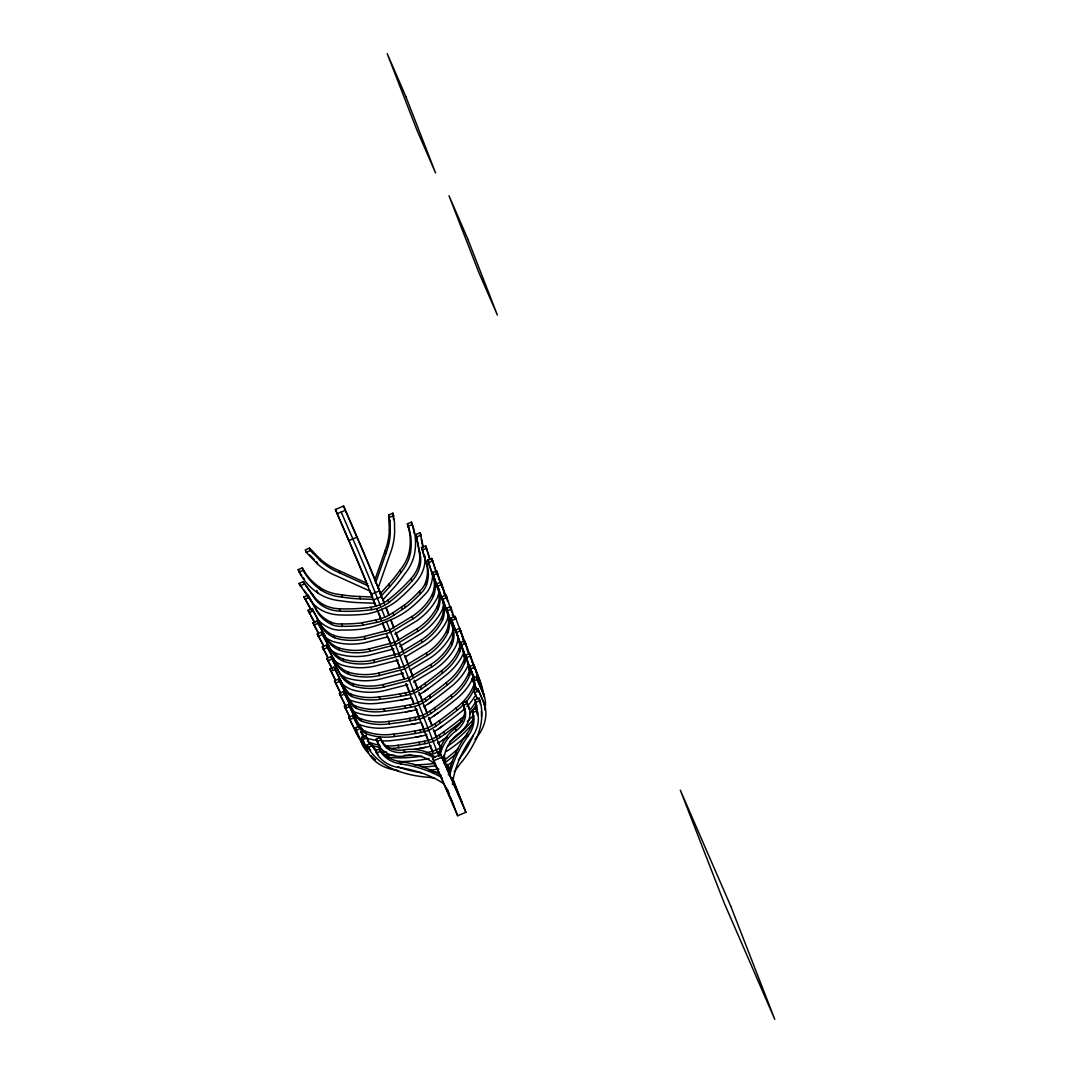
<?xml version="1.0" encoding="UTF-8"?>
<svg xmlns="http://www.w3.org/2000/svg" width="1073" height="1073" viewBox="0 0 1073 1073"><rect width="100%" height="100%" fill="white"/><g stroke="black" fill="none" stroke-linecap="round" stroke-linejoin="round"><path stroke-width="1.5" d="M374.584 580.788L385.703 548.987A80.26 65.319 -21.3 0 0 389.351 529.754L388.681 514.946L392.919 513.162L394.488 522.001L394.636 531.752A84.646 68.887 -21.3 0 1 389.968 554.245L378.461 587.132M375.523 583.202L386.642 551.401A80.26 65.319 -21.3 0 0 390.29 532.168L390.143 522.725L388.681 514.946M314.322 622.38L308.045 610.309L312.163 608.579L319.741 622.622A36.858 30.004 -21.3 0 0 332.12 634.72L335.97 636.101A55.34 45.053 -21.3 0 0 363.09 636.758L389.7 629.905L413.159 615.768A55.34 45.053 -21.3 0 0 431.426 596.078L433.076 592.403A36.858 30.004 -21.3 0 0 432.741 575.249L427.658 560.173L431.775 558.443L436.617 572.808M318.949 620.865L320.679 625.036A36.858 30.004 -21.3 0 0 333.059 637.134L336.909 638.515A55.34 45.053 -21.3 0 0 364.029 639.173L390.639 632.319L414.098 618.182A55.34 45.053 -21.3 0 0 432.365 598.493L434.015 594.804A36.858 30.004 -21.3 0 0 433.68 577.663L431.99 573.465M318.386 633.419L312.887 622.729L317.004 620.999L324.569 635.042A36.858 30.004 -21.3 0 0 336.962 647.14L340.798 648.508A55.34 45.053 -21.3 0 0 367.918 649.178L394.542 642.325L417.987 628.174A55.34 45.053 -21.3 0 0 436.255 608.485L437.905 604.81A36.858 30.004 -21.3 0 0 437.569 587.655L432.486 572.58L436.604 570.863L441.928 586.716M323.778 633.271L325.508 637.442A36.858 30.004 -21.3 0 0 337.901 649.541L341.737 650.922A55.34 45.053 -21.3 0 0 368.857 651.579L395.481 644.725L418.926 630.589A55.34 45.053 -21.3 0 0 437.194 610.899L438.844 607.224A36.858 30.004 -21.3 0 0 438.508 590.07L436.818 585.885M323.496 645.973L317.232 633.902L321.35 632.185L328.915 646.214A36.858 30.004 -21.3 0 0 341.308 658.312L345.144 659.694A55.34 45.053 -21.3 0 0 372.264 660.351L398.888 653.497L422.346 639.36A55.34 45.053 -21.3 0 0 440.614 619.671L442.25 615.996A36.858 30.004 -21.3 0 0 441.928 598.841L436.832 583.766L440.949 582.035L446.288 597.902M328.123 644.457L329.854 648.629A36.858 30.004 -21.3 0 0 342.247 660.727L346.083 662.108A55.34 45.053 -21.3 0 0 373.203 662.765L399.827 655.911L423.285 641.775A55.34 45.053 -21.3 0 0 441.553 622.085L443.189 618.41A36.858 30.004 -21.3 0 0 442.867 601.256L441.177 597.057M333.207 657.494L333.985 659.251A36.858 30.004 -21.3 0 0 346.378 671.349L350.214 672.731A55.34 45.053 -21.3 0 0 377.334 673.388L403.958 666.534L427.416 652.397A55.34 45.053 -21.3 0 0 445.684 632.708L447.32 629.033A36.858 30.004 -21.3 0 0 446.998 611.878L441.902 596.803L446.019 595.072L446.958 597.487L442.841 599.217L447.937 614.293A36.858 30.004 -21.3 0 1 448.259 631.447L446.623 635.122A55.34 45.053 -21.3 0 1 428.355 654.812L404.897 668.948L378.273 675.802A55.34 45.053 -21.3 0 1 351.153 675.145L347.317 673.764A36.858 30.004 -21.3 0 1 334.924 661.665L326.42 645.222L322.302 646.939L327.815 657.628M337.673 668.989L338.464 670.746A36.858 30.004 -21.3 0 0 350.858 682.844L354.694 684.225A55.34 45.053 -21.3 0 0 381.814 684.882L408.437 678.029L431.882 663.892A55.34 45.053 -21.3 0 0 450.15 644.202L451.8 640.527A36.858 30.004 -21.3 0 0 451.465 623.373L446.381 608.297L450.499 606.567L451.438 608.981L447.32 610.711L452.404 625.787A36.858 30.004 -21.3 0 1 452.739 642.942L451.089 646.617A55.34 45.053 -21.3 0 1 432.821 666.306L409.376 680.443L382.753 687.297A55.34 45.053 -21.3 0 1 355.632 686.64L351.796 685.258A36.858 30.004 -21.3 0 1 339.403 673.16L330.9 656.716L326.782 658.433L332.281 669.123M473.327 735.153L472.67 736.628A109.392 89.046 -21.3 0 1 458.345 760.006M476.01 739.123L477.418 735.944A74.386 60.544 -21.3 0 0 479.98 700.535L479.041 698.134L475.057 699.797L476.036 705.323A69.919 56.909 -21.3 0 1 476.519 711.332M448.34 774.894A104.859 85.344 -21.3 0 1 449.372 770.508A125.823 102.404 -21.3 0 1 465.333 736.132L468.646 731.37A33.518 27.281 -21.3 0 0 473.019 715.611L472.482 709.95L476.184 708.408L477.123 710.809A37.971 30.902 -21.3 0 1 471.946 737.272A121.397 98.796 -21.3 0 0 454.55 773.271A100.299 81.642 -21.3 0 0 452.457 784.43M449.587 775.846A104.859 85.344 -21.3 0 1 450.311 772.922A125.823 102.404 -21.3 0 1 466.272 738.546L469.585 733.784A33.518 27.281 -21.3 0 0 473.958 718.025L472.482 709.95M383.074 599.727L393.026 588.648A127.58 103.84 -21.3 0 0 404.427 574.323A52.228 42.504 -21.3 0 0 414.835 552.139A79.885 65.01 -21.3 0 0 412.354 524.576L411.415 522.162L407.378 523.852L408.531 527.849A75.418 61.376 -21.3 0 1 409.591 549.725A47.775 38.883 -21.3 0 1 401.302 568.489L398.995 571.56A123.355 100.393 -21.3 0 1 388.775 584.222L379.976 594.04M407.378 523.852L409.47 530.263A75.418 61.376 -21.3 0 1 410.53 552.139A47.775 38.883 -21.3 0 1 402.241 570.89L399.934 573.975A123.355 100.393 -21.3 0 1 389.714 586.636L380.915 596.454M447.387 771.018L451.062 765.988M454.201 771.983L460.116 763.896A113.792 92.613 -21.3 0 0 476.72 737.54M424.921 555.921A42.182 34.336 -21.3 0 1 415.211 583.108A162.828 132.529 -21.3 0 1 397.225 600.545L395.83 601.698A57.553 46.85 -21.3 0 1 385.878 607.653L377.669 611.1A56.614 46.085 -21.3 0 1 374.048 612.254L373.954 612.281A57.553 46.85 -21.3 0 1 366.403 614.024L364.579 614.225A162.828 132.529 -21.3 0 1 339.323 614.923A42.182 34.336 -21.3 0 1 310.902 600.813L298.991 583.497L303.176 581.754L313.772 596.145A37.729 30.701 -21.3 0 0 336.318 608.552L339.256 608.78A158.2 128.76 -21.3 0 0 370.829 607.264A31.211 25.403 -21.3 0 0 387.916 600.129A158.2 128.76 -21.3 0 0 410.919 578.736L412.783 576.496A37.729 30.701 -21.3 0 0 419.248 551.924L416.002 534.448L420.187 532.691L423.312 547.297M303.176 581.754L314.711 598.56A37.729 30.701 -21.3 0 0 337.257 610.953L340.195 611.181A158.174 128.747 -21.3 0 0 368.24 610.121L371.835 609.679A31.211 25.403 -21.3 0 0 380.808 607.144L382.511 606.379A31.211 25.403 -21.3 0 0 388.855 602.53L391.685 600.303A158.174 128.747 -21.3 0 0 411.858 581.137L413.722 578.91A37.729 30.701 -21.3 0 0 420.187 554.339L416.002 534.448M473.501 719.192L470.899 722.25A118.996 96.852 -21.3 0 1 449.922 741.497M429.897 559.06L425.686 545.835L421.555 547.565L426.129 562.654A44.597 36.294 -21.3 0 1 425.592 582.411A21.017 17.101 -21.3 0 1 420.334 590.472L418.162 592.631A130.356 106.093 -21.3 0 1 405.594 604.206L392.933 612.777A39.084 31.814 -21.3 0 1 375.858 619.966L360.729 623.011A130.356 106.093 -21.3 0 1 343.521 623.923L340.436 623.963A21.017 17.101 -21.3 0 1 330.873 622.125A44.597 36.294 -21.3 0 1 315.958 608.834L308.031 595.166L303.9 596.896L311.344 610.51M421.555 547.565L427.067 565.069A44.597 36.294 -21.3 0 1 426.531 584.825A21.017 17.101 -21.3 0 1 421.273 592.873L419.1 595.046A130.356 106.093 -21.3 0 1 406.533 606.607L393.871 615.191A39.084 31.814 -21.3 0 1 376.797 622.367L361.668 625.425A130.356 106.093 -21.3 0 1 344.46 626.337L341.375 626.377A21.017 17.101 -21.3 0 1 331.812 624.54A44.597 36.294 -21.3 0 1 316.897 611.248L308.031 595.166M464.18 707.55A23.217 18.898 -21.3 0 1 456.441 727.387L452.833 730.19A40.895 33.29 -21.3 0 0 439.005 755.513M444.49 760.422L443.686 758.584L445.429 762.836L444.624 760.998A7.98 6.505 -21.3 0 1 444.262 758.852L444.289 757.632A36.442 29.655 -21.3 0 1 458.842 733.302L460.156 732.322A27.683 22.533 -21.3 0 0 467.265 703.673L466.326 701.259L462.584 702.828L465.119 709.964A23.217 18.898 -21.3 0 1 457.38 729.801L453.772 732.604A40.895 33.29 -21.3 0 0 440.265 755.177M390.304 601.403L388.855 602.53L387.97 600.089M335.286 680.215L329.894 668.855L333.998 667.124L340.624 680.416A112.759 91.768 -21.3 0 0 347.33 691.414A10.381 8.45 -21.3 0 0 350.978 694.137A53.315 43.389 -21.3 0 0 377.79 697.088L379.131 696.9A309.064 251.551 -21.3 0 0 398.901 694.057L405.379 692.89A62.999 51.276 -21.3 0 0 412.689 690.918L413.99 690.368A62.999 51.276 -21.3 0 0 420.509 686.559L425.833 682.777A309.064 251.551 -21.3 0 0 441.593 670.705L442.68 669.887A53.315 43.389 -21.3 0 0 459.043 648.843A10.381 8.45 -21.3 0 0 459.566 644.377A112.759 91.768 -21.3 0 0 456.105 631.997L450.915 618.115L455.032 616.385L455.971 618.799L451.854 620.529L461.685 646.322A112.759 91.768 -21.3 0 1 465.146 658.701A10.381 8.45 -21.3 0 1 464.622 663.168A53.315 43.389 -21.3 0 1 448.246 684.225L447.173 685.043A309.064 251.551 -21.3 0 1 431.413 697.101L426.075 700.884A62.999 51.276 -21.3 0 1 419.57 704.706L418.269 705.256A62.999 51.276 -21.3 0 1 410.959 707.228L404.481 708.395A309.064 251.551 -21.3 0 1 384.711 711.225L383.369 711.426A53.315 43.389 -21.3 0 1 356.558 708.475A10.381 8.45 -21.3 0 1 352.91 705.752A112.759 91.768 -21.3 0 1 346.203 694.741L338.639 679.048L334.535 680.765L340.678 693.627M333.998 667.124L341.563 682.817A112.759 91.768 -21.3 0 0 348.269 693.829A10.381 8.45 -21.3 0 0 351.917 696.551A53.315 43.389 -21.3 0 0 378.729 699.502L380.07 699.314A309.064 251.551 -21.3 0 0 399.84 696.471L406.318 695.304A62.999 51.276 -21.3 0 0 413.628 693.332L414.929 692.782A62.999 51.276 -21.3 0 0 421.434 688.96L426.772 685.178A309.064 251.551 -21.3 0 0 442.532 673.12L443.618 672.302A53.315 43.389 -21.3 0 0 459.982 651.257A10.381 8.45 -21.3 0 0 460.505 646.778A112.759 91.768 -21.3 0 0 457.044 634.411L456.105 631.997M338.639 679.048L345.265 692.326A112.759 91.768 -21.3 0 0 351.971 703.338A10.381 8.45 -21.3 0 0 355.619 706.061A53.315 43.389 -21.3 0 0 382.431 709.012L383.772 708.81A309.064 251.551 -21.3 0 0 403.542 705.98L410.02 704.813A62.999 51.276 -21.3 0 0 417.33 702.842L418.631 702.292A62.999 51.276 -21.3 0 0 425.136 698.469L430.474 694.687A309.064 251.551 -21.3 0 0 446.234 682.629L447.307 681.811A53.315 43.389 -21.3 0 0 463.684 660.767A10.381 8.45 -21.3 0 0 464.193 656.287M346.311 707.697L339.417 693.346L343.534 691.616L350.147 704.907A112.759 91.768 -21.3 0 0 356.866 715.919A10.381 8.45 -21.3 0 0 360.515 718.642A53.315 43.389 -21.3 0 0 387.313 721.592L388.667 721.391A309.064 251.551 -21.3 0 0 408.437 718.561L414.902 717.381A62.999 51.276 -21.3 0 0 422.226 715.409L423.527 714.873A62.999 51.276 -21.3 0 0 430.032 711.05L435.37 707.268A309.064 251.551 -21.3 0 0 451.129 695.197L452.202 694.379A53.315 43.389 -21.3 0 0 468.566 673.334A10.381 8.45 -21.3 0 0 469.089 668.868M343.534 691.616L351.086 707.322A112.759 91.768 -21.3 0 0 357.805 718.32A10.381 8.45 -21.3 0 0 361.453 721.056A53.315 43.389 -21.3 0 0 388.252 723.993L389.606 723.806A309.064 251.551 -21.3 0 0 409.376 720.976L415.841 719.795A62.999 51.276 -21.3 0 0 423.164 717.824L424.465 717.274A62.999 51.276 -21.3 0 0 430.97 713.465L436.309 709.682A309.064 251.551 -21.3 0 0 452.068 697.611L453.141 696.793A53.315 43.389 -21.3 0 0 469.505 675.749A10.381 8.45 -21.3 0 0 470.028 671.282A112.759 91.768 -21.3 0 0 466.581 658.902L460.451 642.606L464.555 640.889L465.494 643.29L461.39 645.021L460.451 642.606M349.771 717.421L344.366 706.061L348.484 704.331L355.096 717.609A112.759 91.768 -21.3 0 0 361.816 728.621A10.381 8.45 -21.3 0 0 365.464 731.343A53.315 43.389 -21.3 0 0 392.262 734.294L393.603 734.106A309.064 251.551 -21.3 0 0 413.387 731.263L419.851 730.096A62.999 51.276 -21.3 0 0 427.161 728.124L428.476 727.574A62.999 51.276 -21.3 0 0 434.981 723.752L440.319 719.97A309.064 251.551 -21.3 0 0 456.079 707.912L457.152 707.094A53.315 43.389 -21.3 0 0 473.515 686.049A10.381 8.45 -21.3 0 0 474.105 681.959M348.484 704.331L356.035 720.023A112.759 91.768 -21.3 0 0 362.754 731.035A10.381 8.45 -21.3 0 0 366.403 733.758A53.315 43.389 -21.3 0 0 393.201 736.708L394.542 736.507A309.064 251.551 -21.3 0 0 414.326 733.677L420.79 732.51A62.999 51.276 -21.3 0 0 428.1 730.539L429.401 729.989A62.999 51.276 -21.3 0 0 435.92 726.166L441.258 722.384A309.064 251.551 -21.3 0 0 457.018 710.326L458.091 709.508A53.315 43.389 -21.3 0 0 463.724 704.411M386.454 745.883A53.315 43.389 -21.3 0 0 396.608 745.467L397.962 745.279A309.064 251.551 -21.3 0 0 417.732 742.436L424.197 741.269A62.999 51.276 -21.3 0 0 431.52 739.297L432.821 738.747A62.999 51.276 -21.3 0 0 439.326 734.925L444.665 731.156A309.064 251.551 -21.3 0 0 460.424 719.084L461.497 718.266A53.315 43.389 -21.3 0 0 465.333 714.94M387.393 748.297A53.315 43.389 -21.3 0 0 397.546 747.881L398.901 747.693A309.064 251.551 -21.3 0 0 418.671 744.85L425.136 743.683A62.999 51.276 -21.3 0 0 432.459 741.711L433.76 741.161A62.999 51.276 -21.3 0 0 440.265 737.339L445.603 733.556A309.064 251.551 -21.3 0 0 461.363 721.499L462.436 720.68M428.355 688.584L427.604 689.148A67.747 55.139 -21.3 0 1 418.846 694.808M432.996 700.508L432.231 701.071A67.747 55.139 -21.3 0 1 423.486 706.731M437.891 713.076L433.344 716.281M442.827 725.791L442.076 726.354A67.747 55.139 -21.3 0 1 434.337 731.437M423.808 691.79L429.294 687.914A312.779 254.569 -21.3 0 0 445.215 675.722L446.314 674.89A57.768 47.011 -21.3 0 0 464.046 652.076M428.449 703.714L433.935 699.824A312.779 254.569 -21.3 0 0 449.855 687.645L450.955 686.8A57.768 47.011 -21.3 0 0 467.654 666.306M438.294 728.996L443.766 725.12A312.779 254.569 -21.3 0 0 459.687 712.928L460.8 712.083A57.768 47.011 -21.3 0 0 464.958 708.488M442.639 740.169L447.173 736.963L446.422 737.527A67.747 55.139 -21.3 0 1 437.677 743.187M394.837 634.063L416.512 620.972A59.806 48.674 -21.3 0 0 437.543 597.232A41.311 33.625 -21.3 0 0 439.461 589.385M399.666 646.483L421.34 633.392A59.806 48.674 -21.3 0 0 442.371 609.652A41.311 33.625 -21.3 0 0 443.592 605.749M405.379 656.837L425.699 644.578A59.806 48.674 -21.3 0 0 446.73 620.838A41.311 33.625 -21.3 0 0 448.353 614.95M410.449 669.874L430.769 657.615A59.806 48.674 -21.3 0 0 451.8 633.875A41.311 33.625 -21.3 0 0 453.423 627.987M413.561 682.187L435.236 669.109A59.806 48.674 -21.3 0 0 456.266 645.369A41.311 33.625 -21.3 0 0 458.345 635.538M429.978 754.534A118.996 96.852 -21.3 0 0 434.055 753.568L440.507 750.872M375.751 606.178L371.11 594.362A42.853 0.791 67.3 0 0 348.752 540.644L335.393 509.474L343.601 506.027L362.003 548.451A52.376 0.966 67.3 0 1 374.464 578.267M337.07 513.766L345.278 510.319L343.601 506.027M367.717 583.672L336.627 569.562A80.26 65.319 -21.3 0 1 319.969 558.845L309.534 548.115L305.282 549.899L306.221 552.313L317.581 564.063A84.646 68.887 -21.3 0 0 337.365 576.295L369.514 590.888M306.221 552.313L310.473 550.529L320.907 561.259A80.26 65.319 -21.3 0 0 337.566 571.976L368.656 586.073M389.62 517.347L393.858 515.577M348.752 540.644L356.96 537.197A42.853 0.791 67.3 0 1 379.332 590.915L384.563 604.287M374.678 603.241L359.643 602.65A127.58 103.84 -21.3 0 1 341.214 600.826A52.228 42.504 -21.3 0 1 317.702 592.859A79.885 65.01 -21.3 0 1 299.152 572.03L298.214 569.629L302.251 567.925L304.383 571.52A75.418 61.376 -21.3 0 0 319.754 587.387L320.693 589.801A47.775 38.883 -21.3 0 0 340.208 596.896L344.071 597.379A123.355 100.393 -21.3 0 0 360.448 598.908L373.766 599.445M299.152 572.03L303.19 570.34L305.322 573.921A75.418 61.376 -21.3 0 0 320.693 589.801M408.317 526.266L412.354 524.576M299.93 585.912L304.115 584.168M416.941 536.862L421.112 535.105M304.839 599.297L308.97 597.567M422.494 549.98L426.625 548.249M308.984 612.723L313.101 610.993L319.888 623.265M432.929 575.879L428.596 562.587L432.714 560.857M371.11 594.362L379.332 590.915M313.812 625.143L317.943 623.413L324.717 635.685M437.757 588.299L433.425 574.994L437.543 573.264M318.171 636.316L322.289 634.586L329.062 646.871M442.116 599.472L437.771 586.18L441.888 584.45M432.714 572.553A48.996 39.875 -21.3 0 1 430.689 585.402A25.47 20.736 -21.3 0 1 423.5 595.917A134.809 109.728 -21.3 0 1 413.373 605.695L412.77 606.218A68.94 56.104 -21.3 0 1 390.639 619.899L382.431 623.346A68.94 56.104 -21.3 0 1 357.068 629.569L356.263 629.636A134.809 109.728 -21.3 0 1 342.059 630.052A25.47 20.736 -21.3 0 1 329.357 627.893A48.996 39.875 -21.3 0 1 317.232 619.121M323.241 649.353L327.359 647.623L334.132 659.908M327.721 660.847L331.839 659.117L338.612 671.403M330.833 671.269L334.937 669.539M459.66 628.309L455.556 630.039L456.494 632.44L460.599 630.723L459.66 628.309L465.856 644.752A117.292 95.47 -21.3 0 1 468.217 652.183M335.473 683.179L339.578 681.462M340.356 695.76L344.473 694.03M465.387 655.321L469.505 653.591L470.443 656.005L466.326 657.736L465.387 655.321L474.36 678.833M345.305 708.462L349.422 706.745M363.345 744.528A117.292 95.47 -21.3 0 1 356.343 733.074L348.712 717.233L352.829 715.503L358.717 727.306M349.65 719.634L353.768 717.917L358.181 726.77M470.685 668.908L474.789 667.178L473.85 664.764L469.746 666.494L474.145 678.163M359.388 726.072L360.327 728.473L356.223 730.203L355.284 727.789L359.388 726.072L364.498 738.076M477.217 690.811L472.107 678.807L476.211 677.09L482.501 691.803A37.072 30.178 -21.3 0 1 484.741 709.964M473.045 681.221L477.15 679.504L476.211 677.09M397.265 770.24A45.24 36.831 -21.3 0 1 368.535 753.206L361.722 737.272L365.826 735.542L369.675 744.407M477.19 698.644L473.689 690.328L477.793 688.611L484.607 704.545A45.24 36.831 -21.3 0 1 475.084 739.297M362.661 739.686L366.765 737.956L365.826 735.542M474.628 692.742L478.732 691.025L477.793 688.611M434.9 764.445L435.839 766.846L435.048 765.022A7.98 6.505 -21.3 0 0 433.72 763.265L432.808 762.447A36.442 29.655 -21.3 0 0 404.856 755.942L403.22 756.197A27.683 22.533 -21.3 0 1 377.227 741.43L376.288 739.015L380.03 737.446L382.404 741.832A23.217 18.898 -21.3 0 0 402.335 750.067L406.895 749.45A40.895 33.29 -21.3 0 1 435.088 757.149M399.008 771.407L395.696 770.199A74.386 60.544 -21.3 0 1 367.878 747.546L366.939 745.131L370.936 743.455L374.316 747.961A69.919 56.909 -21.3 0 0 376.274 750.268M377.227 741.43L380.969 739.86L383.343 744.246A23.217 18.898 -21.3 0 0 403.274 752.481L407.834 751.865A40.895 33.29 -21.3 0 1 433.787 757.9M467.265 703.673L463.523 705.243L462.584 702.828M367.878 747.546L371.875 745.869L375.255 750.376A69.919 56.909 -21.3 0 0 377.213 752.683M477.458 713.746A69.919 56.909 -21.3 0 0 476.975 707.724L475.996 702.211L479.98 700.535M444.195 783.947A100.299 81.642 -21.3 0 0 438.025 780.192A121.397 98.796 -21.3 0 0 399.505 767.638A37.971 30.902 -21.3 0 1 376.475 753.005L375.537 750.59L379.238 749.048L383.021 753.34A33.518 27.281 -21.3 0 0 397.64 761.133L403.435 762.085A125.823 102.404 -21.3 0 1 439.769 774.532A105.65 85.988 -21.3 0 1 441.11 775.283M376.475 753.005L380.177 751.462L383.96 755.754A33.518 27.281 -21.3 0 0 398.579 763.547L404.373 764.499A125.823 102.404 -21.3 0 1 440.708 776.946A105.65 85.988 -21.3 0 1 442.049 777.697M473.421 712.365L477.123 710.809M452.712 778.421L465.897 812.288L457.688 815.735L432.526 757.927L440.735 754.48L461.779 801.719M433.613 760.744L441.835 757.297L440.735 754.48M387.487 636.893L364.418 642.821A59.806 48.674 -21.3 0 1 332.402 641.319A41.311 33.625 -21.3 0 1 325.307 637.241M393.858 648.91L369.246 655.227A59.806 48.674 -21.3 0 1 337.244 653.725A41.311 33.625 -21.3 0 1 331.785 650.815M398.217 660.096L373.592 666.413A59.806 48.674 -21.3 0 1 341.59 664.911A41.311 33.625 -21.3 0 1 334.481 660.834M403.287 673.12L378.662 679.45A59.806 48.674 -21.3 0 1 346.659 677.948A41.311 33.625 -21.3 0 1 339.564 673.871M407.753 684.614L383.141 690.945A59.806 48.674 -21.3 0 1 351.139 689.443A41.311 33.625 -21.3 0 1 342.475 684.118M406.761 698.939L400.108 700.146A312.779 254.569 -21.3 0 1 380.137 703.003L378.756 703.204A57.768 47.011 -21.3 0 1 349.718 700.012A14.807 12.058 -21.3 0 1 348.175 699.301M411.388 710.863L404.749 712.07A312.779 254.569 -21.3 0 1 384.778 714.926L383.396 715.128A57.768 47.011 -21.3 0 1 354.358 711.935A14.807 12.058 -21.3 0 1 352.32 710.943M416.284 723.443L409.645 724.637A312.779 254.569 -21.3 0 1 389.66 727.507L388.278 727.709A57.768 47.011 -21.3 0 1 359.254 724.503A14.807 12.058 -21.3 0 1 357.698 723.792M421.233 736.145L414.58 737.352A312.779 254.569 -21.3 0 1 394.609 740.209L393.228 740.41A57.768 47.011 -21.3 0 1 382.229 740.866M425.579 747.318L418.939 748.525A312.779 254.569 -21.3 0 1 414.5 749.249M401.248 699.945L402.187 699.797A67.747 55.139 -21.3 0 0 411.281 697.826M405.889 711.868L406.828 711.721A67.747 55.139 -21.3 0 0 417.048 709.427M410.785 724.436L411.724 724.288A67.747 55.139 -21.3 0 0 420.817 722.317M415.734 737.151L416.673 737.003A67.747 55.139 -21.3 0 0 426.88 734.71M420.079 748.324L421.018 748.176A67.747 55.139 -21.3 0 0 431.239 745.883M370.829 607.278L371.835 609.679M372.827 597.031L359.509 596.494A123.355 100.393 -21.3 0 1 343.132 594.979L339.269 594.482A47.775 38.883 -21.3 0 1 319.754 587.387M383.53 754.306A32.619 26.543 -21.3 0 0 386.588 754.856L392.181 755.258A118.996 96.852 -21.3 0 0 394.877 755.379M387.527 757.256L393.12 757.672A118.996 96.852 -21.3 0 0 421.783 756.103M431.534 771.567L439.326 772.654M434.404 778.126L428.221 777.268A113.792 92.613 -21.3 0 1 397.345 770.803M397.949 766.752L399.478 767.316A109.392 89.046 -21.3 0 0 421.448 772.734M309.574 554.781L314.188 559.435M298.991 583.497L301.781 587.253M303.646 589.748L307.361 594.737M303.9 596.896L310.405 608.096M308.045 610.309L314.899 622.729M312.887 622.729L318.212 632.386M317.232 633.902L323.322 644.94M322.302 646.939L327.641 656.596M326.782 658.433L332.107 668.09M329.894 668.855L335.098 679.303M334.535 680.765L340.476 692.702M339.417 693.346L346.11 706.772M344.366 706.061L349.57 716.496M348.712 717.233L355.404 730.659A117.292 95.47 -21.3 0 0 358.65 736.521M450.553 798.406L453.571 805.166M432.526 757.927L449.882 796.917M441.835 757.297L465.897 812.288M477.15 679.504L482.501 691.803M478.732 691.025L484.607 704.545M472.107 678.807L476.881 689.778M473.689 690.328L476.895 697.718M345.278 510.319L356.96 537.197M380.674 593.61A99.44 1.838 67.3 0 0 379.077 589.64L377.897 586.931L380.714 594.147M382.39 598.466L381.545 596.534L373.337 599.968L374.182 601.913M341.174 512.049L352.856 538.928A42.853 0.791 67.3 0 1 375.215 592.645L380.459 606.004M335.393 509.474L351.367 546.211M371.674 595.086A99.44 1.838 67.3 0 0 370.869 593.087L369.689 590.378L371.929 596.145M366.765 737.956L369.34 743.871M361.722 737.272L368.535 753.206M355.284 727.789L361.561 742.503A37.072 30.178 -21.3 0 0 368.213 752.803M351.528 546.6L353.782 551.898A52.376 0.966 67.3 0 1 360.769 568.475M379.077 589.64L378.782 588.876A52.376 0.966 67.3 0 0 376.703 583.766M370.561 592.323L370.869 593.087M463.576 640.273A117.292 95.47 -21.3 0 0 461.216 632.842L460.277 630.428A117.292 95.47 -21.3 0 1 460.652 631.474M465.856 644.752L464.917 642.351A117.292 95.47 -21.3 0 1 466.017 645.503M473.381 665.85A117.292 95.47 -21.3 0 0 470.752 657.333L469.813 654.919A117.292 95.47 -21.3 0 1 471.248 659.13M469.505 653.591L480.033 681.221A117.292 95.47 -21.3 0 1 483.628 694.097A14.807 12.058 -21.3 0 1 483.789 696.726M482.246 689.496A117.292 95.47 -21.3 0 1 482.689 691.683L483.628 694.097M450.915 618.115L451.854 620.529M461.685 646.322L460.746 643.921A112.759 91.768 -21.3 0 1 464.207 656.287L465.146 658.701M466.581 658.902L465.642 656.488A112.759 91.768 -21.3 0 1 469.089 668.868L470.028 671.282M427.658 560.173L428.596 562.587M432.486 572.58L433.425 574.994M436.832 583.766L437.771 586.18M441.902 596.803L442.841 599.217M446.381 608.297L447.32 610.711M446.247 610.094L447.186 612.509M450.714 621.589L451.653 624.003M459.566 644.377L460.505 646.778M474.038 681.57L474.977 683.984M426.129 562.654L427.067 565.069M459.043 648.843L459.982 651.257M463.684 660.767L464.622 663.168M468.566 673.334L469.505 675.749M473.515 686.049L474.454 688.45A53.315 43.389 -21.3 0 1 465.414 702.587M418.913 550.623L419.851 553.038M408.397 527.366L409.336 529.78M475.057 699.797L475.996 702.211M475.701 703.459L476.64 705.873M432.54 593.973L433.479 596.373M437.368 606.379L438.307 608.793M441.714 617.565L442.653 619.979M446.784 630.602L447.723 633.016M451.264 642.097L452.202 644.511M425.592 582.411L426.531 584.825M409.591 549.725L410.53 552.139M472.844 713.733L473.783 716.147M419.463 591.263L420.401 593.677M463.751 706.275L464.689 708.69M389.043 518.715L389.982 521.129M410.919 578.723L411.858 581.137M389.351 529.754L390.29 532.168M467.345 733.288L468.284 735.702M441.607 670.705L442.532 673.12M446.234 682.629L447.173 685.043M451.129 695.197L452.068 697.611M456.079 707.912L457.018 710.326M460.424 719.084L461.363 721.499M399.921 570.219L400.859 572.633M412.072 616.479L413.011 618.893M416.901 628.899L417.84 631.3M421.246 640.071L422.185 642.486M426.33 653.108L427.269 655.523M430.796 664.603L431.735 667.017M455.26 728.259L456.199 730.673M384.872 551.214L385.811 553.628M404.427 605.159L405.366 607.559M401.557 607.063L402.496 609.477M388.788 584.222L389.714 586.636M424.908 683.434L425.847 685.848M429.549 695.358L430.488 697.772M434.444 707.925L435.383 710.339M439.394 720.64L440.332 723.054M443.739 731.813L444.678 734.227M392.933 612.777L393.871 615.191M420.509 686.546L421.434 688.96M425.136 698.469L426.075 700.884M430.032 711.05L430.97 713.465M434.981 723.752L435.92 726.166M439.326 734.925L440.265 737.339M389.271 615.379L387.46 610.711A99.44 1.838 67.3 0 0 386.28 607.694M391.082 620.033L394.099 627.799M395.924 632.453L398.941 640.219M400.752 644.873L403.166 651.083M404.977 655.751L408.612 665.059M410.423 669.726L412.837 675.936M414.647 680.59L417.665 688.356M419.489 693.01L422.507 700.776M424.318 705.444L427.336 713.21M429.146 717.864L432.178 725.63M433.988 730.284L437.006 738.05M438.817 742.704L441.231 748.914M443.659 755.124L445.469 759.791M447.28 764.445L449.091 769.1M385.77 607.385L388.788 615.137M390.599 619.778L393.617 627.531M395.427 632.185L398.445 639.937M399.652 643.035L403.26 652.344M404.467 655.442L408.089 664.737M409.296 667.849L412.917 677.143M414.124 680.242L417.746 689.55M418.953 692.648L427.403 714.35M428.596 717.448L431.614 725.2M433.425 729.855L436.443 737.607M437.65 740.705L440.668 748.458M443.686 756.21L445.496 760.864M446.703 763.963L449.118 770.159M449.372 770.508L450.311 772.922M452.135 777.912L458.761 794.972M381.666 609.102L384.684 616.854M386.495 621.508L403.985 666.467M405.192 669.565L413.642 691.267M414.849 694.365L432.339 739.324M433.546 742.422L437.476 752.656M437.771 753.286L438.978 756.385M389.7 629.905L390.639 632.319M394.542 642.325L395.481 644.725M398.888 653.497L399.827 655.911M403.958 666.534L404.897 668.948M408.437 678.029L409.376 680.443M413.36 690.69L414.299 693.104M418.001 702.614L418.939 705.028M422.896 715.195L423.835 717.609M427.845 727.896L428.784 730.311M432.191 739.069L433.13 741.483M381.666 620.368L379.238 614.158A99.44 1.838 67.3 0 0 378.662 612.67M382.873 623.48L385.891 631.232M388.305 637.456L390.72 643.666M392.544 648.32L394.958 654.53M397.372 660.74L399.786 666.95M402.201 673.16L404.025 677.828M406.439 684.038L409.457 691.803M411.871 698.013L413.682 702.667M416.109 708.877L419.127 716.643M421.541 722.853L424.559 730.619M425.766 733.731L428.798 741.497M431.212 747.707L433.023 752.361M447.521 789.634L449.332 794.288M450.553 797.4L457.688 815.735M376.958 609.276L381.183 620.127M382.39 623.225L385.395 630.978M386.602 634.076L395.052 655.777M396.259 658.889L399.88 668.184M401.087 671.282L404.105 679.035M405.916 683.689L413.749 703.848M414.956 706.946L428.234 741.054M429.441 744.152L432.459 751.905M446.328 787.555L449.949 796.863M405.379 692.89L406.318 695.304M410.02 704.813L410.959 707.228M414.902 717.381L415.841 719.795M419.851 730.096L420.79 732.51M424.197 741.269L425.136 743.683M375.858 619.966L376.797 622.367M400.041 693.869L400.967 696.283M404.669 705.779L405.607 708.193M409.564 718.36L410.503 720.774M414.513 731.075L415.452 733.476M418.859 742.248L419.798 744.649M359.509 596.494L360.448 598.908M362.231 622.836L363.17 625.251M338.853 570.514L339.779 572.915M364.364 636.477L365.303 638.891M369.192 648.897L370.131 651.311M373.538 660.069L374.477 662.484M378.621 673.106L379.56 675.521M383.088 684.601L384.027 687.015M403.797 749.839L404.736 752.253M341.509 594.71L342.448 597.125M379.131 696.9L380.07 699.314M383.772 708.81L384.711 711.225M388.667 721.391L389.606 723.806M393.603 734.106L394.542 736.507M397.962 745.279L398.901 747.693M399.947 761.535L400.886 763.949M319.969 558.845L320.907 561.259M339.256 608.78L340.195 611.181M341.63 623.896L342.569 626.31M316.642 561.648L317.581 564.063M312.055 550.999L312.994 553.4M309.534 548.115L310.473 550.529M388.118 754.976L389.056 757.39M381.76 740.652L382.699 743.066M380.03 737.446L380.969 739.86M381.76 751.918L382.699 754.332M330.873 622.125L331.812 624.54M379.238 749.048L380.177 751.462M316.763 590.445L317.702 592.859M333.649 635.417L334.588 637.831M338.478 647.837L339.417 650.251M342.837 659.023L343.776 661.424M347.907 672.06L348.846 674.461M352.373 683.541L353.312 685.955M373.176 746.446L374.115 748.86M304.128 571.077L305.054 573.492M370.936 743.455L371.875 745.869M313.061 595.005L314 597.42M302.251 567.925L303.19 570.34M350.992 694.137L351.917 696.551M355.619 706.061L356.558 708.475M360.515 718.628L361.453 721.043M365.464 731.343L366.403 733.758M315.958 608.834L316.897 611.248M347.33 691.414L348.269 693.829M351.971 703.338L352.91 705.752M356.866 715.919L357.805 718.32M361.816 728.621L362.754 731.035M340.624 680.416L341.563 682.817M345.265 692.326L346.203 694.741M350.147 704.907L351.086 707.322M355.096 717.609L356.035 720.023M312.163 608.579L313.101 610.993M317.004 620.999L317.943 623.413M321.35 632.185L322.289 634.586M326.42 645.222L327.359 647.623M330.9 656.716L331.839 659.117M352.829 715.503L353.768 717.917M361.561 742.503L360.635 740.088A37.072 30.178 -21.3 0 0 365.128 748.109M355.404 730.659L356.343 733.074M474.789 667.178L480.033 681.221M464.555 640.889L470.752 657.333M455.032 616.385L461.216 632.842M450.499 606.567L454.362 617.941M446.019 595.072L450.861 609.437M440.949 582.035L445.349 595.488A41.311 33.625 -21.3 0 1 446.086 597.245M436.604 570.863L440.99 584.302M431.775 558.443L436.161 571.896A41.311 33.625 -21.3 0 1 436.899 573.653M425.686 545.835L429.897 559.744M420.187 532.691L420.723 535.749M421.273 538.794L422.923 547.927M392.919 513.162L393.55 519.587M466.326 701.259A27.683 22.533 -21.3 0 1 468.928 708.971M380.164 746.191A27.683 22.533 -21.3 0 1 376.288 739.015M374.718 602.677A99.44 1.838 67.3 0 1 376.127 606.205M382.927 599.244A99.44 1.838 67.3 0 1 384.335 602.771M464.113 642.432A117.292 95.47 -21.3 0 1 464.368 643.532M461.028 632.52A117.292 95.47 -21.3 0 1 461.712 634.639M462.034 635.712A117.292 95.47 -21.3 0 1 462.637 637.858M462.919 638.945A117.292 95.47 -21.3 0 1 463.174 640.031M468.485 653.269A117.292 95.47 -21.3 0 1 468.753 654.356M466.353 646.563A117.292 95.47 -21.3 0 1 466.983 648.696M467.278 649.782A117.292 95.47 -21.3 0 1 467.815 651.941M451.156 610.282A41.311 33.625 -21.3 0 1 451.773 612.093M452.256 613.944A41.311 33.625 -21.3 0 1 452.618 615.822M473.649 666.937A117.292 95.47 -21.3 0 1 473.89 668.023M473.783 676.057A14.807 12.058 -21.3 0 1 473.582 676.58A57.768 47.011 -21.3 0 1 455.851 699.381L454.751 700.226A312.779 254.569 -21.3 0 1 438.817 712.405L437.006 713.706A67.747 55.139 -21.3 0 1 428.382 719.299M471.57 660.203A117.292 95.47 -21.3 0 1 472.174 662.349M472.71 664.522A117.292 95.47 -21.3 0 1 472.952 665.609M376.851 740.397A57.768 47.011 -21.3 0 1 366.617 738.076M475.031 696.109A57.768 47.011 -21.3 0 1 466.903 706.57M477.767 676.392A117.292 95.47 -21.3 0 0 475.688 670.035L474.749 667.634A117.292 95.47 -21.3 0 1 475.5 669.726M478.048 677.479A117.292 95.47 -21.3 0 1 478.598 679.638M473.797 678.766A112.759 91.768 -21.3 0 0 471.516 671.604L470.591 669.203A112.759 91.768 -21.3 0 1 473.381 678.444M474.548 681.905A112.759 91.768 -21.3 0 1 474.776 682.951M475.098 685.111A10.381 8.45 -21.3 0 1 474.454 688.464M473.622 679.491A112.759 91.768 -21.3 0 1 473.837 680.55M475.862 670.786A117.292 95.47 -21.3 0 1 476.519 672.919M476.828 673.992A117.292 95.47 -21.3 0 1 477.391 676.138M447.025 599.659A41.311 33.625 -21.3 0 1 447.642 601.47M442.666 588.473A41.311 33.625 -21.3 0 1 443.283 590.284M443.779 592.135A41.311 33.625 -21.3 0 1 444.142 594.026M441.727 586.059A41.311 33.625 -21.3 0 1 442.344 587.87M479.041 698.134A74.386 60.544 -21.3 0 1 480.355 704.357M370.614 750.362A74.386 60.544 -21.3 0 1 366.939 745.131M452.39 761.682A137.304 111.753 -21.3 0 1 446.636 766.082M481.388 711.131A40.787 33.196 -21.3 0 1 481.401 716.523M438.87 769.019A137.304 111.753 -21.3 0 1 429.254 770.28M436.335 765.706A132.985 108.239 -21.3 0 1 422.373 767.088M456.736 753.112A132.985 108.239 -21.3 0 1 444.101 763.359M483.668 702.131A45.24 36.831 -21.3 0 1 484.795 707.898M375.456 759.724A45.24 36.831 -21.3 0 1 371.07 755.58M434.23 763.453A132.985 108.239 -21.3 0 1 414.5 764.888M458.332 748.35A132.985 108.239 -21.3 0 1 444.115 760.261M476.184 708.408A37.971 30.902 -21.3 0 1 476.761 710.527M477.163 712.7A37.971 30.902 -21.3 0 1 477.378 714.926M451.881 779.226A100.299 81.642 -21.3 0 1 452.109 777.831M378.018 754.265A37.971 30.902 -21.3 0 1 375.537 750.59M438.455 577.864A41.311 33.625 -21.3 0 1 438.951 579.715M437.1 574.296A41.311 33.625 -21.3 0 1 437.838 576.067M471.838 724.664A118.996 96.852 -21.3 0 1 447.481 746.325M429.079 758.463A123.449 100.473 -21.3 0 1 397.855 761.589M466.487 735.676A123.449 100.473 -21.3 0 1 446.341 751.516M481.562 689.389A37.072 30.178 -21.3 0 1 483.789 695.103M426.316 752.696A118.996 96.852 -21.3 0 0 433.116 751.154L439.568 748.458A118.996 96.852 -21.3 0 0 441.928 746.982M411.241 754.896A118.996 96.852 -21.3 0 1 404.387 755.338M364.377 745.735A14.807 12.058 -21.3 0 1 364.002 745.346M386.575 752.039A57.768 47.011 -21.3 0 1 381.197 751.569M473.086 715.771A57.768 47.011 -21.3 0 1 467.265 721.499M475.58 705.94A53.315 43.389 -21.3 0 1 469.773 713.76M380.003 747.492A53.315 43.389 -21.3 0 1 370.748 744.93M369.005 744.032A10.381 8.45 -21.3 0 1 368.696 743.817M363.506 736.856A112.759 91.768 -21.3 0 1 361.883 734.066M361.373 733.114A112.759 91.768 -21.3 0 1 360.877 732.162M479.094 678.807A117.292 95.47 -21.3 0 1 482.005 688.397M482.689 691.683A14.807 12.058 -21.3 0 1 482.863 693.788M362.406 742.114A117.292 95.47 -21.3 0 1 361.735 741.202M361.091 740.29A117.292 95.47 -21.3 0 1 359.24 737.473M363.72 736.266A112.759 91.768 -21.3 0 1 360.944 731.652M367.462 741.161A10.381 8.45 -21.3 0 0 369.809 742.516A53.315 43.389 -21.3 0 0 379.064 745.078M475.822 701.46A53.315 43.389 -21.3 0 1 470.43 709.468M411.415 522.162A79.885 65.01 -21.3 0 1 414.138 533.321M304.531 579.272A79.885 65.01 -21.3 0 1 303.096 577.435M301.741 575.557A79.885 65.01 -21.3 0 1 298.214 569.629M361.386 569.978A52.376 0.966 67.3 0 1 366.242 581.714M405.862 96.597L387.192 53.65L416.901 130.021L435.584 172.968L405.862 96.597M467.654 238.702L448.983 195.755L478.692 272.126L497.376 315.073L467.654 238.702M730.793 906.283L680.295 790.144L724.288 903.211L774.786 1019.35L730.793 906.283"/></g></svg>
